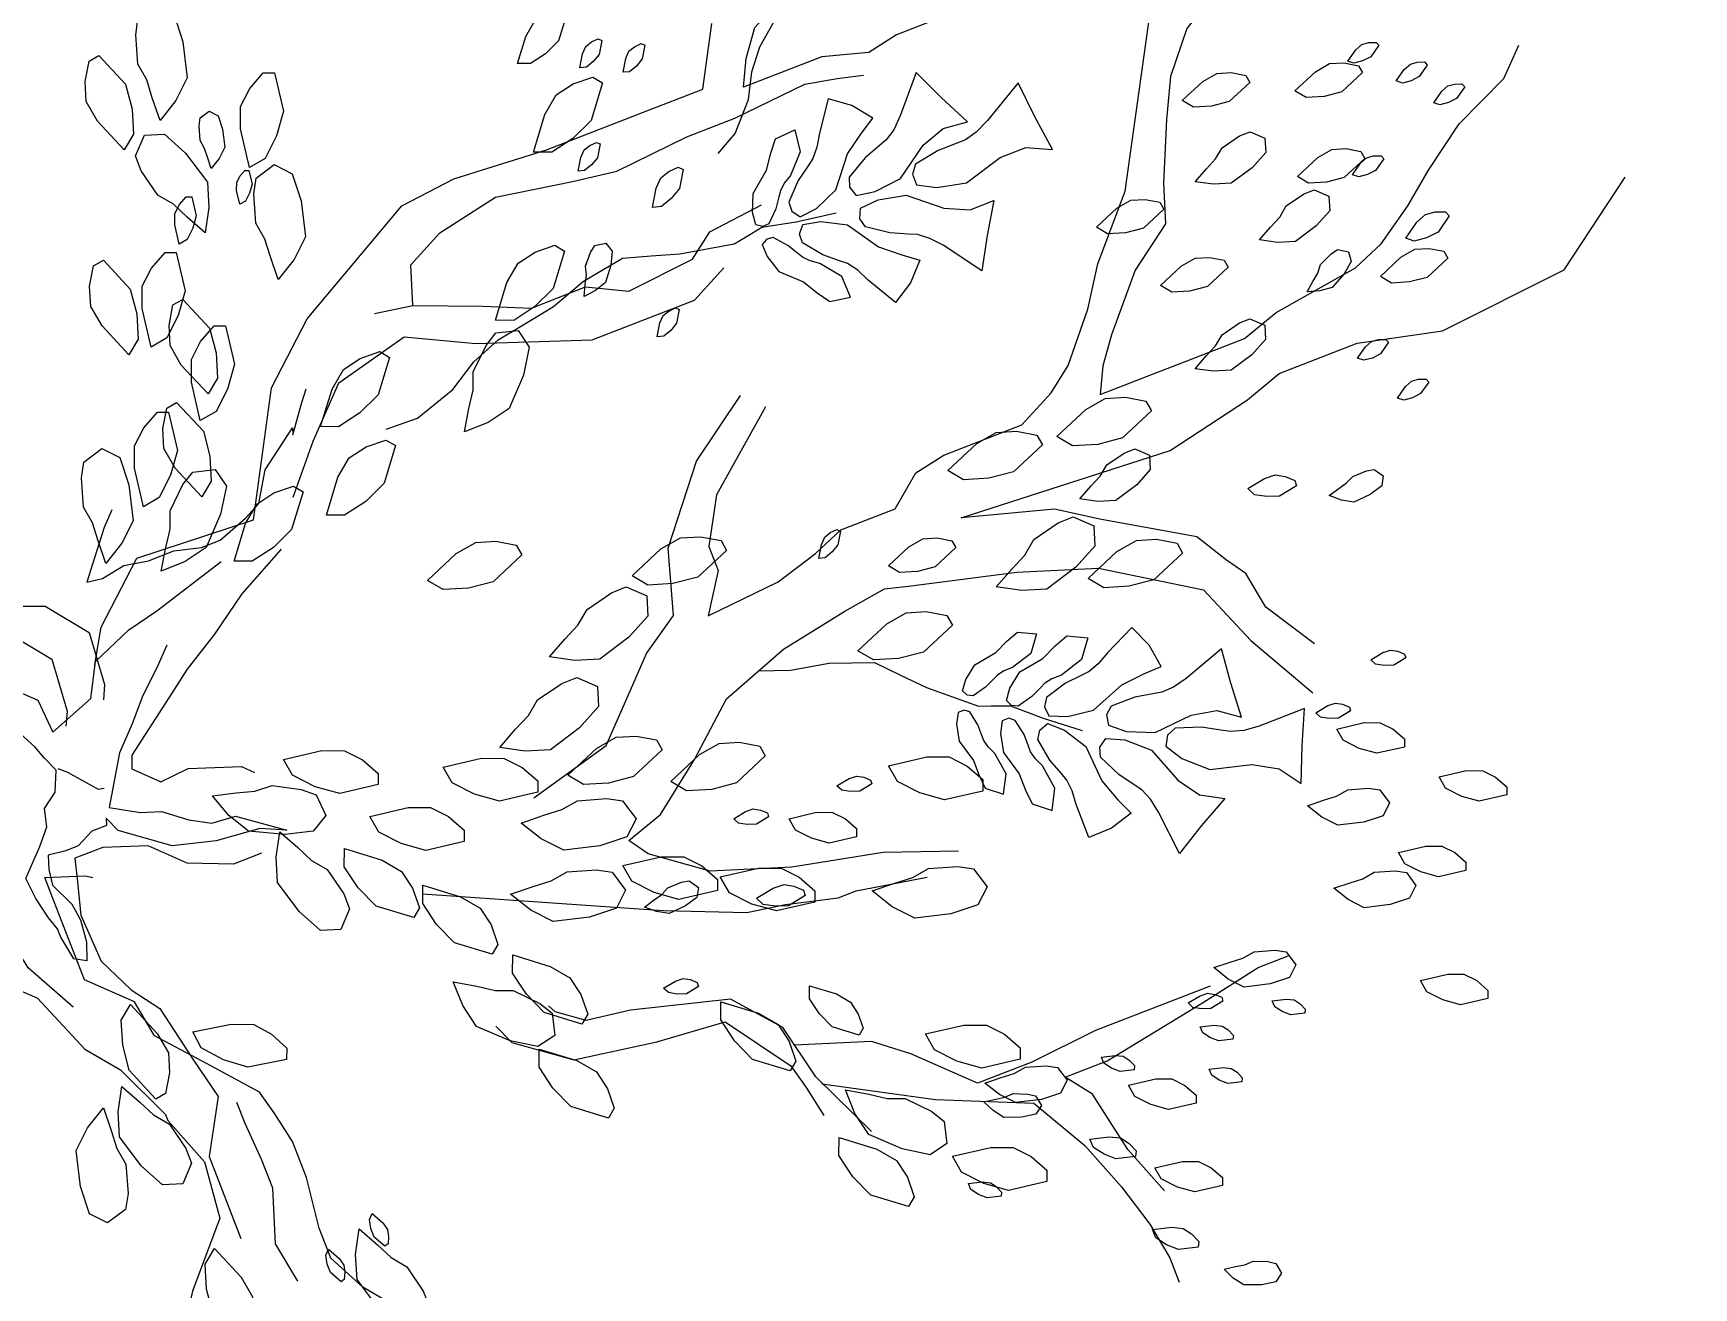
# Model space of a CAD drawing. Header units: millimetres. Extents: x 935 to 13922, y 3203 to 7816.
# Drawn here: x 2185.8 to 2316.1, y 7161.5 to 7259.9 of the extents above; entities that cross this region are included whole.
import ezdxf

# ---------------------------------------------------------------- set-up
doc = ezdxf.new("R2010")
doc.units = ezdxf.units.MM
doc.layers.get('0').update_dxf_attribs({"lineweight": 20})
doc.layers.get('Defpoints').update_dxf_attribs({"lineweight": 20})
for name, color, linetype, lineweight in [('ALBERO_rami', 33, 'Continuous', 5), ('PALMA_pianta - trees palm', 74, 'Continuous', 5), ('quote', 181, 'Continuous', 0)]:
    doc.layers.add(name, color=color, linetype=linetype, lineweight=lineweight)
doc.layers.add('FIORITURA - flower', color=7, linetype='Continuous', lineweight=5, true_color=0xeb00eb)
doc.styles.get("Standard").update_dxf_attribs({"font": 'arial.ttf', "height": 12})
doc.dimstyles.new('Copia di ISO-25', dxfattribs={"dimtxt": 18, "dimasz": 4, "dimexe": 4, "dimexo": 300, "dimtad": 1, "dimdec": 0, "dimtxsty": 'Standard', "dimblk": 'OBLIQUE', "dimcen": 2.5, "dimse1": 1, "dimse2": 1, "dimadec": 0, "dimazin": 0, "dimtfac": 1, "dimtdec": 0, "dimtmove": 0, "dimatfit": 3, "dimfxl": 1, "dimfxlon": 1, "dimarcsym": 0})

# ---------------------------------------------------------------- blocks, each defined once
blk = doc.blocks.new('_Oblique')
at = {"color": 0, "linetype": 'ByBlock', "lineweight": -2}
blk.add_line((-0.5, -0.5), (0.5, 0.5), dxfattribs=at)
blk = doc.blocks.new('*D94')
at = {"layer": 'Defpoints', "color": 0, "lineweight": 15, "transparency": 16777216}
for p in [(2284.54, 7493.35), (2084.54, 7043.94), (2284.54, 7043.94)]:
    blk.add_point(p, dxfattribs=at)
at = {"layer": 'quote', "color": 0, "lineweight": -2, "transparency": 16777216}
blk.add_line((2084.54, 7493.35), (2284.54, 7493.35), dxfattribs=at)
at = {"layer": 'quote', "color": 0, "lineweight": -2, "transparency": 16777216, "xscale": 4, "yscale": 4, "zscale": 4, "rotation": 180}
blk.add_blockref('_Oblique', (2084.54, 7493.35), dxfattribs=at)
at = {"layer": 'quote', "color": 0, "lineweight": -2, "transparency": 16777216, "xscale": 4, "yscale": 4, "zscale": 4}
blk.add_blockref('_Oblique', (2284.54, 7493.35), dxfattribs=at)
at = {"layer": 'quote', "color": 0, "lineweight": 15, "transparency": 16777216, "insert": (2184.54, 7500.1), "char_height": 12, "attachment_point": 5}
blk.add_mtext('200', dxfattribs=at)
blk = doc.blocks.new('*D95')
at = {"layer": 'Defpoints', "color": 0, "lineweight": 15, "transparency": 16777216}
for p in [(2314.07, 7493.35), (2284.54, 7043.94), (2314.07, 7043.94)]:
    blk.add_point(p, dxfattribs=at)
at = {"layer": 'quote', "color": 0, "lineweight": -2, "transparency": 16777216}
blk.add_line((2284.54, 7493.35), (2314.07, 7493.35), dxfattribs=at)
at = {"layer": 'quote', "color": 0, "lineweight": -2, "transparency": 16777216, "xscale": 4, "yscale": 4, "zscale": 4, "rotation": 180}
blk.add_blockref('_Oblique', (2284.54, 7493.35), dxfattribs=at)
at = {"layer": 'quote', "color": 0, "lineweight": -2, "transparency": 16777216, "xscale": 4, "yscale": 4, "zscale": 4}
blk.add_blockref('_Oblique', (2314.07, 7493.35), dxfattribs=at)
at = {"layer": 'quote', "color": 0, "lineweight": 15, "transparency": 16777216, "insert": (2299.31, 7500.1), "char_height": 12, "attachment_point": 5}
blk.add_mtext('30', dxfattribs=at)

msp = doc.modelspace()

# ---------------------------------------------------------------- linework, layer by layer
at = {"layer": 'ALBERO_rami', "linetype": 'Continuous'}
for points in [[(2261.92, 7261.94), (2256.37, 7260.87), (2253.53, 7259.77), (2251.36, 7258.38), (2247.68, 7258.04), (2242.49, 7256.03), (2241.55, 7255.66), (2241.76, 7257.92), (2242.44, 7260.35), (2243.97, 7262.03), (2245.78, 7264.36), (2246.46, 7266.8), (2246.02, 7269.34), (2247.28, 7273.09), (2246.32, 7279.77), (2247.47, 7282.39), (2249.1, 7285.19), (2254.29, 7287.21), (2258.83, 7289.51), (2266.02, 7293.38), (2269.62, 7305.1), (2272.3, 7309.39), (2274.15, 7313.23)], [(2243.27, 7230.61), (2239.43, 7223.7), (2238.83, 7219.66), (2239.56, 7217.77), (2238.77, 7214.21), (2244.25, 7216.88), (2247.19, 7219.1), (2249.18, 7220.96), (2253.43, 7222.61), (2255.06, 7225.42), (2257.24, 7226.8), (2263.37, 7229.18), (2265.66, 7231.7), (2267, 7233.85), (2268.55, 7238.25), (2269.34, 7241.81), (2271.47, 7247.52), (2273.5, 7261.88), (2276.83, 7265.89), (2284.26, 7274.74), (2288.68, 7282.97), (2290.59, 7286.43)], [(2291.66, 7280.87), (2287.46, 7274.9), (2282.89, 7269.87), (2280.69, 7265.76), (2276.3, 7260.26), (2275.04, 7256.51), (2274.72, 7253.13), (2274.48, 7248.15), (2274.64, 7244.95), (2272.25, 7241.31), (2270.41, 7236.25), (2269.72, 7233.82), (2269.51, 7231.56), (2272.82, 7232.85), (2277.07, 7234.49), (2280.84, 7235.96), (2283.31, 7238), (2289.55, 7241.51), (2291.55, 7243.37), (2293.65, 7246.36), (2295.27, 7249.16), (2297.66, 7252.8), (2301.18, 7256.34), (2302.34, 7258.95)], [(2239.55, 7250.47), (2240.89, 7252.04), (2241.92, 7254.71), (2242.2, 7256.88), (2242.83, 7258.84), (2243.62, 7260.26), (2244.8, 7262.38), (2245.63, 7264.7), (2247.01, 7267.18), (2248.51, 7268.2), (2250, 7269.22), (2252.64, 7271.46), (2253.04, 7272.17), (2253.63, 7273.23), (2255.32, 7274.6), (2257.21, 7276.33)], [(2190.67, 7210.41), (2191.17, 7213.32), (2193.95, 7218.74), (2203.11, 7221.75), (2203.82, 7226.91), (2204.53, 7232.08), (2207.32, 7237.5), (2214.75, 7246.35), (2218.81, 7248.47), (2226.08, 7250.75), (2233.63, 7253.68), (2238.35, 7255.51), (2239.06, 7260.67)], [(2215.6, 7238.54), (2215.45, 7241.74), (2217.73, 7244.25), (2222.09, 7247.03), (2228.12, 7248.28), (2231.61, 7249.09), (2237.09, 7251.76), (2240.86, 7253.23), (2246.35, 7255.9), (2248.89, 7256.34), (2250.96, 7256.6)], [(2286.32, 7212.03), (2282.5, 7214.89), (2280.93, 7217.54), (2279.43, 7218.59), (2277.1, 7220.4), (2269.5, 7221.79), (2265.94, 7222.58), (2258.6, 7221.9), (2275.01, 7227.18), (2281.07, 7231.16), (2283.54, 7233.21), (2289.68, 7235.59), (2296.36, 7236.55), (2305.91, 7241.34), (2310.69, 7248.62)], [(2212.59, 7237.91), (2215.6, 7238.54), (2221.06, 7238.49), (2224.91, 7238.35), (2229.16, 7240), (2232.54, 7239.68), (2237.55, 7242.17), (2238.89, 7244.32), (2242.95, 7246.44)], [(2213.52, 7228.84), (2215.96, 7229.71), (2218.74, 7231.96), (2220.39, 7234.13), (2222.31, 7235.86), (2224.05, 7236.9), (2226.65, 7238.46), (2229, 7240.45), (2232.04, 7242.27), (2234.3, 7242.44), (2236.56, 7242.61), (2240.82, 7243.38), (2241.69, 7243.9), (2242.99, 7244.68), (2245.68, 7245.11), (2248.81, 7245.8)], [(2206.23, 7223.51), (2207.78, 7227.91), (2209.8, 7232.49), (2214.92, 7236.1), (2220.55, 7235.58), (2229.68, 7235.86), (2237.7, 7238.97), (2239.99, 7241.49)], [(2192.01, 7222.52), (2191.41, 7221.15), (2190.63, 7218.77), (2190.05, 7216.85), (2191.27, 7217.13), (2192.95, 7218.16), (2194.88, 7218.53), (2196.86, 7219.3), (2199.02, 7219.57), (2200.5, 7220.15), (2202.48, 7221.86), (2203.54, 7223.03), (2204.03, 7225.67), (2206.16, 7228.96), (2206.19, 7228.4), (2206.9, 7230.95), (2207.24, 7232.02)], [(2225.1, 7199.94), (2230.76, 7204.05), (2232.5, 7207.98), (2233.94, 7211.25), (2236.04, 7214.24), (2235.63, 7219.51), (2237.86, 7226.34), (2241.3, 7231.48)], [(2205.27, 7219.44), (2202.19, 7215.93), (2200.04, 7212.77), (2197.92, 7210.04), (2196.47, 7207.79), (2193.57, 7203.28), (2193.56, 7202.22), (2195.85, 7201.21), (2197.99, 7202.25), (2202.16, 7202.39), (2203.18, 7201.94)], [(2167.27, 7211.68), (2177.28, 7213.66), (2178.39, 7211.34), (2181.62, 7209), (2184.15, 7208.5), (2186.19, 7207.6), (2187.37, 7205.1), (2190.36, 7207.74), (2190.72, 7210.63), (2193.34, 7213.13), (2195.52, 7214.61), (2200.57, 7218.47)], [(2180.1, 7218.05), (2181.32, 7215.87), (2184.33, 7214.96), (2186.78, 7214.97), (2190.23, 7212.9), (2191.43, 7208.83), (2191.34, 7207.64)], [(2258.41, 7195.77), (2252.49, 7195.65), (2245.33, 7194.5), (2238.93, 7194.19), (2234.06, 7195.55), (2232.56, 7196.6), (2235.03, 7198.65), (2237.71, 7202.94), (2240.2, 7207.71), (2244.67, 7211.61), (2249.49, 7214.57), (2252.61, 7216.32), (2254.68, 7216.58), (2262.97, 7217.63), (2269.37, 7217.94), (2277.62, 7216.26), (2281.34, 7212.27), (2286.19, 7208.18)], [(2177.16, 7215.97), (2178.38, 7213.79), (2181.38, 7212.88), (2183.84, 7212.89), (2187.29, 7210.82), (2188.49, 7206.75), (2188.39, 7205.56)], [(2196.32, 7211.91), (2195.51, 7210.08), (2194.44, 7207.96), (2193.6, 7205.75), (2192.59, 7203.47), (2191.8, 7199.19), (2194.21, 7198.8), (2195.89, 7198.88), (2198.04, 7198.21), (2199.84, 7197.96), (2201.71, 7198.5), (2205.73, 7197.41), (2203.6, 7197.53), (2200.18, 7196.58), (2196.74, 7196.19), (2192.5, 7197.38), (2191.56, 7198.34), (2191.58, 7197.78), (2190.43, 7197.33), (2189.37, 7196.17), (2188.39, 7195.78), (2187.01, 7195.44), (2187.06, 7194.32), (2187.34, 7193.11), (2188.87, 7191.62), (2189.54, 7190.37), (2190.01, 7188.66), (2190.03, 7187.16), (2189.02, 7187.33), (2187.99, 7189.01), (2187.73, 7189.67), (2187.02, 7190.53), (2186.05, 7192.04), (2185.25, 7193.62), (2186.36, 7196.13), (2186.9, 7197.67), (2186.72, 7199.11), (2187.55, 7200.38), (2187.63, 7202.11), (2186.7, 7203.07), (2185.98, 7203.93), (2184.23, 7205.52)], [(2242.72, 7209.91), (2245.23, 7209.95), (2248.26, 7210.5), (2251.81, 7210.55), (2253.85, 7209.57), (2255.89, 7208.59), (2259.96, 7207.13), (2260.97, 7207.15), (2262.49, 7207.17), (2265.04, 7206.2), (2268.09, 7205.23)], [(2188.97, 7183.54), (2185.45, 7186.61), (2183.15, 7190.37), (2183.94, 7195.96), (2184.32, 7200.96), (2183.1, 7203.03), (2180.92, 7201.55), (2177.56, 7198.76), (2177.49, 7195.14), (2175.97, 7193.07), (2174.96, 7191.84), (2174.22, 7190.49)], [(2187.77, 7202.25), (2188.53, 7201.96), (2190.94, 7200.62), (2191.4, 7200.69)], [(2177.2, 7198.94), (2180.03, 7191.63), (2180.95, 7189.27), (2182.88, 7185.68), (2186.16, 7184.24), (2189.88, 7180.25), (2192.68, 7178.62), (2196.22, 7175.11), (2196.4, 7174.64), (2199.28, 7171.41), (2200.46, 7166.98), (2198.33, 7161.27), (2197.54, 7157.71), (2197.69, 7154.51), (2198.5, 7151.03), (2199.6, 7147.71)], [(2203.74, 7195.61), (2201.53, 7194.75), (2197.91, 7194.82), (2194.85, 7196.17), (2191.3, 7196.06), (2189.09, 7195.21), (2189.29, 7193.6), (2189.56, 7190.74), (2191.17, 7187.14), (2193.52, 7184.88), (2195.77, 7183.43), (2198.4, 7179.38), (2200.35, 7176.54), (2199.64, 7171.83), (2202.13, 7165.4)], [(2225.28, 7150.35), (2225.02, 7151), (2221.2, 7153.86), (2218.5, 7156.61), (2214.49, 7159.94), (2211.69, 7161.57), (2209.18, 7163.85), (2208.26, 7166.21), (2207.27, 7170.17), (2206.17, 7173), (2204.78, 7175.18), (2203.58, 7176.88), (2199.47, 7179.08), (2195.35, 7181.29), (2193.78, 7183.94), (2189.85, 7185.67), (2188.57, 7188.97), (2187.47, 7191.8), (2186.74, 7193.69), (2189.94, 7193.84), (2190.52, 7193.7)], [(2216.36, 7192.43), (2235.23, 7191.12), (2241.81, 7190.96), (2244.83, 7191.59), (2248.97, 7192.11), (2250.39, 7192.66), (2255.95, 7193.73)], [(2274.57, 7169.14), (2271.69, 7172.36), (2268.92, 7176.71), (2266.77, 7178.05), (2270.07, 7179.33), (2277.55, 7183.86), (2281.9, 7186.64), (2284.26, 7187.55)], [(2251.59, 7173.79), (2247.21, 7178.06), (2244.62, 7181.94), (2240.51, 7184.15), (2232.69, 7183.29), (2229.21, 7182.48), (2226.77, 7183.16), (2226.25, 7183.63)], [(2278.13, 7185.17), (2269.16, 7181.69), (2264.15, 7179.21), (2259.9, 7177.56), (2254.66, 7179.87), (2251.57, 7180.84), (2245.55, 7180.55)], [(2222.11, 7182.03), (2223.36, 7180.75), (2228.23, 7179.39), (2234.74, 7180.82), (2240.11, 7182.37), (2245.25, 7178.93), (2246.45, 7177.23), (2247.84, 7175.05)], [(2247.68, 7177.51), (2256.6, 7176.28), (2264.3, 7176.01), (2268.31, 7172.68), (2271.19, 7169.45), (2273.42, 7166.52), (2274.99, 7163.87), (2275.72, 7161.98)], [(2206.6, 7162.06), (2204.84, 7164.97), (2204.63, 7169.33), (2203.77, 7171.53), (2202.45, 7174.4), (2201.81, 7176.05)]]:
    msp.add_lwpolyline(points, dxfattribs=at)
at = {"layer": 'FIORITURA - flower', "color": 232, "linetype": 'Continuous', "true_color": 0xe00070}
for points in [[(2253.84, 7253.41), (2253.32, 7252.33), (2252.74, 7251.53), (2252.18, 7251.06), (2251.08, 7250.12), (2249.83, 7248.6), (2249.85, 7247.83), (2250.39, 7247.18), (2251.88, 7247.48), (2253.85, 7248.51), (2255.62, 7251.11), (2257.19, 7252.43), (2259.12, 7252.96), (2257.05, 7254.85), (2255.08, 7256.82), (2253.84, 7253.41)], [(2260.68, 7253.04), (2259.8, 7252.15), (2258.94, 7251.54), (2258.23, 7251.26), (2256.8, 7250.71), (2255.04, 7249.62), (2254.8, 7248.84), (2255.12, 7248.01), (2256.7, 7247.81), (2259.02, 7248.16), (2261.66, 7250.14), (2263.68, 7250.93), (2265.78, 7250.79), (2264.37, 7253.38), (2263.07, 7256.01), (2260.68, 7253.04)], [(2247.49, 7252.07), (2247.3, 7250.96), (2246.98, 7250.07), (2246.6, 7249.5), (2245.84, 7248.35), (2245.1, 7246.64), (2245.33, 7245.94), (2245.99, 7245.49), (2247.26, 7246.16), (2248.79, 7247.62), (2249.71, 7250.45), (2250.79, 7252.07), (2251.69, 7253.24), (2250.03, 7254.23), (2248.17, 7254.75), (2247.49, 7252.07)], [(2245.23, 7248.75), (2244.74, 7248.13), (2244.43, 7247.54), (2244.31, 7247.07), (2244.07, 7246.13), (2243.52, 7244.94), (2243.05, 7244.73), (2242.5, 7244.87), (2242.25, 7245.85), (2242.29, 7247.33), (2243.34, 7249.15), (2243.68, 7250.48), (2244.06, 7251.61), (2245.57, 7252.32), (2245.98, 7250.6), (2245.23, 7248.75)], [(2257.21, 7243.27), (2256.15, 7243.81), (2255.2, 7244.11), (2254.48, 7244.15), (2253.03, 7244.24), (2251.12, 7244.72), (2250.67, 7245.35), (2250.72, 7246.19), (2252.09, 7246.84), (2254.29, 7247.19), (2257.26, 7246.17), (2259.31, 7246.05), (2261.17, 7246.78), (2260.65, 7244.03), (2260.24, 7241.27), (2257.21, 7243.27)], [(2251.32, 7240.53), (2250.5, 7241.31), (2249.71, 7241.83), (2249.07, 7242.06), (2247.77, 7242.52), (2246.16, 7243.46), (2245.92, 7244.15), (2246.19, 7244.91), (2247.61, 7245.13), (2249.7, 7244.87), (2252.13, 7243.16), (2253.97, 7242.51), (2255.38, 7242.11), (2254.65, 7240.32), (2253.47, 7238.79), (2251.32, 7240.53)], [(2247.53, 7241.84), (2246.76, 7242.05), (2246.16, 7242.33), (2245.78, 7242.64), (2245.03, 7243.24), (2243.87, 7243.87), (2243.37, 7243.76), (2243.01, 7243.32), (2243.4, 7242.39), (2244.32, 7241.22), (2246.25, 7240.39), (2247.31, 7239.53), (2248.3, 7238.85), (2249.93, 7239.19), (2249.24, 7240.81), (2247.53, 7241.84)], [(2262.64, 7210.16), (2261.97, 7209.89), (2261.45, 7209.57), (2261.15, 7209.26), (2260.53, 7208.63), (2259.56, 7207.94), (2259.09, 7207.99), (2258.72, 7208.34), (2258.97, 7209.23), (2259.68, 7210.38), (2261.33, 7211.33), (2262.2, 7212.22), (2263.02, 7212.94), (2264.53, 7212.81), (2264.07, 7211.27), (2262.64, 7210.16)], [(2266.47, 7209.57), (2265.73, 7209.28), (2265.17, 7208.93), (2264.83, 7208.58), (2264.15, 7207.89), (2263.08, 7207.14), (2262.57, 7207.19), (2262.16, 7207.58), (2262.44, 7208.55), (2263.22, 7209.82), (2265.03, 7210.87), (2265.99, 7211.85), (2266.89, 7212.64), (2268.55, 7212.49), (2268.05, 7210.8), (2266.47, 7209.57)], [(2270.08, 7211.32), (2269.36, 7210.45), (2268.64, 7209.84), (2268.03, 7209.54), (2266.79, 7208.93), (2265.3, 7207.81), (2265.15, 7207.09), (2265.5, 7206.37), (2266.94, 7206.32), (2268.99, 7206.82), (2271.2, 7208.81), (2272.94, 7209.67), (2274.3, 7210.23), (2273.36, 7211.92), (2272.01, 7213.3), (2270.08, 7211.32)], [(2276.25, 7209.3), (2275.27, 7208.63), (2274.36, 7208.22), (2273.64, 7208.1), (2272.22, 7207.84), (2270.38, 7207.14), (2270.01, 7206.46), (2270.16, 7205.63), (2271.59, 7205.15), (2273.82, 7205.06), (2276.65, 7206.42), (2278.67, 7206.78), (2280.6, 7206.27), (2279.76, 7208.94), (2279.03, 7211.64), (2276.25, 7209.3)], [(2261.25, 7203.42), (2260.74, 7203.94), (2260.4, 7204.43), (2260.24, 7204.84), (2259.92, 7205.66), (2259.3, 7206.68), (2258.85, 7206.82), (2258.37, 7206.64), (2258.25, 7205.73), (2258.45, 7204.39), (2259.58, 7202.86), (2260.03, 7201.7), (2260.5, 7200.71), (2261.94, 7200.24), (2262.13, 7201.83), (2261.25, 7203.42)], [(2265, 7202.45), (2264.44, 7203.01), (2264.06, 7203.55), (2263.89, 7204), (2263.54, 7204.91), (2262.85, 7206.02), (2262.36, 7206.18), (2261.83, 7205.98), (2261.7, 7204.98), (2261.92, 7203.51), (2263.17, 7201.83), (2263.66, 7200.55), (2264.18, 7199.47), (2265.76, 7198.94), (2265.97, 7200.69), (2265, 7202.45)], [(2281.99, 7205.56), (2280.78, 7205.23), (2279.74, 7205.14), (2278.98, 7205.25), (2277.47, 7205.49), (2275.4, 7205.42), (2274.8, 7204.87), (2274.66, 7203.99), (2275.93, 7203.02), (2278.12, 7202.17), (2281.4, 7202.56), (2283.54, 7202.23), (2285.29, 7201.06), (2285.36, 7204.01), (2285.55, 7206.94), (2281.99, 7205.56)], [(2267.63, 7199.41), (2267.31, 7200.5), (2266.89, 7201.34), (2266.45, 7201.87), (2265.56, 7202.91), (2264.63, 7204.53), (2264.77, 7205.25), (2265.38, 7205.77), (2266.72, 7205.25), (2268.4, 7203.98), (2269.65, 7201.28), (2270.91, 7199.8), (2271.94, 7198.75), (2270.41, 7197.57), (2268.62, 7196.83), (2267.63, 7199.41)], [(2274.1, 7198.83), (2273.46, 7199.84), (2272.78, 7200.57), (2272.18, 7200.97), (2270.97, 7201.77), (2269.55, 7203.14), (2269.48, 7203.91), (2269.95, 7204.61), (2271.45, 7204.49), (2273.54, 7203.69), (2275.6, 7201.32), (2277.31, 7200.19), (2279.29, 7199.9), (2277.46, 7197.78), (2275.73, 7195.59), (2274.1, 7198.83)]]:
    msp.add_lwpolyline(points, dxfattribs=at)
at = {"layer": 'PALMA_pianta - trees palm', "color": 95}
for points in [[(2194.74, 7256.23), (2194.03, 7257.47), (2193.87, 7259.77), (2194.05, 7261), (2195.47, 7262.06), (2196.88, 7261.34), (2197.58, 7259.22), (2197.92, 7256.39), (2197.03, 7254.63), (2195.79, 7253.04), (2195.17, 7254.82)], [(2223.82, 7257.53), (2224.46, 7259.64), (2225.09, 7260.73), (2226.04, 7261.35), (2227.14, 7261.73), (2227.68, 7261.41), (2227.04, 7259.3), (2226.01, 7258.29), (2224.83, 7257.52)], [(2228.71, 7257.19), (2228.92, 7258.28), (2229.18, 7258.85), (2229.62, 7259.21), (2230.14, 7259.46), (2230.43, 7259.33), (2230.22, 7258.24), (2229.76, 7257.69), (2229.22, 7257.24)], [(2192.97, 7250.74), (2190.87, 7253), (2189.99, 7254.53), (2189.9, 7256.11), (2190.21, 7257.71), (2190.97, 7258.15), (2193.08, 7255.89), (2193.59, 7253.94), (2193.7, 7251.97)], [(2232.09, 7256.83), (2232.3, 7257.91), (2232.56, 7258.48), (2232.99, 7258.84), (2233.52, 7259.09), (2233.81, 7258.96), (2233.6, 7257.88), (2233.14, 7257.32), (2232.59, 7256.88)], [(2288.94, 7257.7), (2289.57, 7258.6), (2290.04, 7259.02), (2290.58, 7259.17), (2291.16, 7259.18), (2291.37, 7258.95), (2290.74, 7258.04), (2290.1, 7257.72), (2289.42, 7257.54)], [(2275.95, 7254.62), (2277.57, 7256.12), (2278.66, 7256.75), (2279.79, 7256.81), (2280.93, 7256.59), (2281.24, 7256.04), (2279.63, 7254.54), (2278.24, 7254.18), (2276.83, 7254.1)], [(2284.79, 7255.38), (2286.4, 7256.88), (2287.5, 7257.51), (2288.63, 7257.57), (2289.77, 7257.35), (2290.08, 7256.81), (2288.47, 7255.3), (2287.08, 7254.94), (2285.67, 7254.86)], [(2292.73, 7256.15), (2293.36, 7257.05), (2293.84, 7257.48), (2294.38, 7257.62), (2294.96, 7257.64), (2295.17, 7257.4), (2294.54, 7256.5), (2293.9, 7256.17), (2293.22, 7255.99)], [(2202.79, 7249.38), (2202.1, 7252.39), (2202.1, 7254.15), (2202.82, 7255.56), (2203.88, 7256.8), (2204.76, 7256.79), (2205.46, 7253.79), (2204.92, 7251.84), (2204.03, 7250.08)], [(2225.07, 7250.58), (2225.97, 7253.53), (2226.86, 7255.06), (2228.19, 7255.92), (2229.73, 7256.46), (2230.49, 7256.01), (2229.59, 7253.06), (2228.15, 7251.65), (2226.5, 7250.57)], [(2295.67, 7254.44), (2296.3, 7255.35), (2296.77, 7255.77), (2297.31, 7255.91), (2297.89, 7255.93), (2298.11, 7255.69), (2297.47, 7254.79), (2296.83, 7254.47), (2296.15, 7254.28)], [(2199.27, 7250.87), (2198.92, 7251.49), (2198.84, 7252.64), (2198.93, 7253.26), (2199.64, 7253.78), (2200.34, 7253.43), (2200.69, 7252.36), (2200.86, 7250.95), (2200.42, 7250.07), (2199.79, 7249.28), (2199.49, 7250.17)], [(2196.83, 7246.48), (2195.6, 7247.2), (2194.31, 7249.11), (2193.85, 7250.27), (2194.55, 7251.89), (2196.13, 7251.98), (2197.79, 7250.49), (2199.51, 7248.21), (2199.62, 7246.24), (2199.33, 7244.25), (2197.91, 7245.48)], [(2278.57, 7250.04), (2279.08, 7250.91), (2280.44, 7251.84), (2281.27, 7252.17), (2282.43, 7251.67), (2282.5, 7250.54), (2281.43, 7249.35), (2279.8, 7248.13), (2278.4, 7248.05), (2276.97, 7248.25), (2277.85, 7249.27)], [(2228.58, 7249.08), (2228.79, 7250.16), (2229.05, 7250.74), (2229.48, 7251.1), (2230.01, 7251.34), (2230.3, 7251.21), (2230.09, 7250.13), (2229.63, 7249.58), (2229.08, 7249.13)], [(2284.98, 7248.65), (2286.59, 7250.16), (2287.69, 7250.78), (2288.81, 7250.85), (2289.96, 7250.63), (2290.27, 7250.08), (2288.66, 7248.58), (2287.27, 7248.22), (2285.86, 7248.14)], [(2202.04, 7246.48), (2201.79, 7247.56), (2201.8, 7248.19), (2202.05, 7248.69), (2202.43, 7249.13), (2202.75, 7249.13), (2203, 7248.06), (2202.8, 7247.36), (2202.49, 7246.73)], [(2204, 7243.76), (2203.3, 7245), (2203.13, 7247.3), (2203.31, 7248.54), (2204.73, 7249.59), (2206.14, 7248.88), (2206.84, 7246.75), (2207.18, 7243.92), (2206.29, 7242.16), (2205.05, 7240.58), (2204.44, 7242.36)], [(2234.41, 7246.24), (2234.7, 7247.75), (2235.06, 7248.56), (2235.68, 7249.06), (2236.41, 7249.4), (2236.82, 7249.22), (2236.52, 7247.71), (2235.88, 7246.93), (2235.12, 7246.3)], [(2289.31, 7248.79), (2289.94, 7249.7), (2290.41, 7250.12), (2290.96, 7250.27), (2291.54, 7250.28), (2291.75, 7250.04), (2291.12, 7249.14), (2290.47, 7248.82), (2289.79, 7248.63)], [(2197.29, 7243.36), (2196.94, 7244.87), (2196.94, 7245.75), (2197.3, 7246.46), (2197.83, 7247.07), (2198.27, 7247.07), (2198.62, 7245.57), (2198.35, 7244.6), (2197.91, 7243.71)], [(2269.22, 7244.68), (2270.83, 7246.18), (2271.93, 7246.81), (2273.05, 7246.87), (2274.2, 7246.65), (2274.51, 7246.11), (2272.9, 7244.6), (2271.51, 7244.24), (2270.1, 7244.16)], [(2283.6, 7245.47), (2284.11, 7246.35), (2285.47, 7247.28), (2286.3, 7247.61), (2287.46, 7247.11), (2287.52, 7245.98), (2286.46, 7244.79), (2284.83, 7243.56), (2283.42, 7243.49), (2282, 7243.69), (2282.88, 7244.7)], [(2293.48, 7243.82), (2294.36, 7245.09), (2295.02, 7245.68), (2295.78, 7245.88), (2296.6, 7245.9), (2296.89, 7245.57), (2296.01, 7244.31), (2295.11, 7243.86), (2294.15, 7243.6)], [(2195.08, 7235.29), (2194.38, 7238.3), (2194.39, 7240.07), (2195.1, 7241.48), (2196.17, 7242.71), (2197.05, 7242.71), (2197.74, 7239.7), (2197.21, 7237.76), (2196.32, 7236)], [(2222.09, 7237.39), (2222.99, 7240.34), (2223.88, 7241.87), (2225.21, 7242.73), (2226.74, 7243.27), (2227.51, 7242.82), (2226.61, 7239.87), (2225.17, 7238.46), (2223.52, 7237.37)], [(2229.22, 7240.92), (2229.15, 7241.63), (2229.54, 7242.71), (2229.88, 7243.24), (2230.74, 7243.43), (2231.24, 7242.82), (2231.13, 7241.71), (2230.71, 7240.34), (2229.94, 7239.72), (2229.05, 7239.25), (2229.13, 7240.19)], [(2286.58, 7241.07), (2286.8, 7241.75), (2287.6, 7242.58), (2288.12, 7242.93), (2288.99, 7242.75), (2289.19, 7241.99), (2288.64, 7241.02), (2287.7, 7239.95), (2286.75, 7239.69), (2285.74, 7239.62), (2286.2, 7240.44)], [(2291.49, 7240.83), (2293.1, 7242.33), (2294.2, 7242.96), (2295.32, 7243.02), (2296.47, 7242.8), (2296.78, 7242.25), (2295.17, 7240.75), (2293.77, 7240.39), (2292.36, 7240.31)], [(2193.33, 7234.68), (2191.23, 7236.94), (2190.35, 7238.48), (2190.26, 7240.05), (2190.57, 7241.65), (2191.34, 7242.09), (2193.44, 7239.84), (2193.95, 7237.89), (2194.06, 7235.91)], [(2274.25, 7240.12), (2275.86, 7241.62), (2276.96, 7242.25), (2278.08, 7242.31), (2279.23, 7242.09), (2279.54, 7241.54), (2277.93, 7240.04), (2276.53, 7239.68), (2275.13, 7239.6)], [(2199.56, 7231.62), (2197.45, 7233.88), (2196.58, 7235.42), (2196.49, 7236.99), (2196.79, 7238.59), (2197.56, 7239.03), (2199.67, 7236.78), (2200.17, 7234.83), (2200.28, 7232.85)], [(2234.78, 7236.1), (2234.99, 7237.18), (2235.25, 7237.76), (2235.69, 7238.11), (2236.21, 7238.36), (2236.5, 7238.23), (2236.29, 7237.15), (2235.83, 7236.59), (2235.29, 7236.15)], [(2278.55, 7235.38), (2279.07, 7236.25), (2280.43, 7237.18), (2281.26, 7237.51), (2282.42, 7237.01), (2282.48, 7235.88), (2281.42, 7234.69), (2279.79, 7233.47), (2278.38, 7233.39), (2276.96, 7233.59), (2277.84, 7234.61)], [(2198.94, 7229.53), (2198.24, 7232.54), (2198.25, 7234.31), (2198.96, 7235.72), (2200.03, 7236.95), (2200.91, 7236.95), (2201.61, 7233.94), (2201.07, 7232), (2200.18, 7230.23)], [(2220.33, 7231.92), (2220.34, 7233.34), (2221.35, 7235.42), (2222.12, 7236.4), (2223.88, 7236.6), (2224.74, 7235.28), (2224.29, 7233.09), (2223.17, 7230.47), (2221.52, 7229.38), (2219.65, 7228.63), (2220.01, 7230.48)], [(2208.37, 7229.05), (2209.27, 7232), (2210.16, 7233.53), (2211.48, 7234.39), (2213.02, 7234.93), (2213.78, 7234.48), (2212.88, 7231.53), (2211.45, 7230.12), (2209.79, 7229.03)], [(2289.7, 7234.41), (2290.33, 7235.31), (2290.8, 7235.73), (2291.34, 7235.88), (2291.93, 7235.89), (2292.14, 7235.66), (2291.5, 7234.76), (2290.86, 7234.43), (2290.18, 7234.25)], [(2292.84, 7231.29), (2293.47, 7232.2), (2293.94, 7232.62), (2294.49, 7232.77), (2295.07, 7232.78), (2295.28, 7232.54), (2294.65, 7231.64), (2294, 7231.32), (2293.32, 7231.13)], [(2199.07, 7223.54), (2196.97, 7225.8), (2196.09, 7227.33), (2196, 7228.91), (2196.31, 7230.51), (2197.08, 7230.95), (2199.18, 7228.69), (2199.69, 7226.74), (2199.8, 7224.77)], [(2266.12, 7228.28), (2268.38, 7230.38), (2269.91, 7231.26), (2271.49, 7231.35), (2273.09, 7231.04), (2273.53, 7230.28), (2271.27, 7228.17), (2269.32, 7227.66), (2267.35, 7227.55)], [(2194.48, 7222.77), (2193.78, 7225.78), (2193.79, 7227.55), (2194.5, 7228.96), (2195.57, 7230.19), (2196.45, 7230.19), (2197.15, 7227.18), (2196.61, 7225.24), (2195.72, 7223.48)], [(2257.57, 7225.62), (2259.83, 7227.72), (2261.36, 7228.6), (2262.94, 7228.69), (2264.54, 7228.38), (2264.98, 7227.62), (2262.72, 7225.51), (2260.77, 7225), (2258.8, 7224.89)], [(2190.49, 7221.5), (2189.79, 7222.74), (2189.62, 7225.04), (2189.8, 7226.27), (2191.22, 7227.33), (2192.63, 7226.62), (2193.33, 7224.49), (2193.67, 7221.66), (2192.78, 7219.9), (2191.54, 7218.31), (2190.92, 7220.1)], [(2208.83, 7222.12), (2209.73, 7225.08), (2210.62, 7226.6), (2211.94, 7227.47), (2213.48, 7228), (2214.25, 7227.56), (2213.35, 7224.61), (2211.91, 7223.19), (2210.26, 7222.11)], [(2269.52, 7225.17), (2270.03, 7226.05), (2271.39, 7226.98), (2272.22, 7227.31), (2273.38, 7226.81), (2273.44, 7225.68), (2272.38, 7224.49), (2270.75, 7223.26), (2269.34, 7223.19), (2267.92, 7223.39), (2268.8, 7224.4)], [(2196.57, 7221.01), (2196.58, 7222.44), (2197.58, 7224.51), (2198.36, 7225.49), (2200.11, 7225.69), (2200.98, 7224.37), (2200.52, 7222.18), (2199.41, 7219.56), (2197.75, 7218.48), (2195.88, 7217.73), (2196.24, 7219.58)], [(2288.84, 7224.63), (2289.32, 7225.15), (2290.39, 7225.59), (2291, 7225.69), (2291.72, 7225.18), (2291.6, 7224.4), (2290.7, 7223.74), (2289.41, 7223.14), (2288.43, 7223.29), (2287.48, 7223.64), (2288.24, 7224.2)], [(2201.59, 7218.5), (2202.49, 7221.46), (2203.38, 7222.98), (2204.7, 7223.85), (2206.24, 7224.38), (2207, 7223.94), (2206.1, 7220.99), (2204.67, 7219.57), (2203.01, 7218.49)], [(2281.09, 7224.19), (2282.41, 7224.99), (2283.25, 7225.26), (2284.03, 7225.14), (2284.78, 7224.82), (2284.92, 7224.4), (2283.59, 7223.6), (2282.59, 7223.56), (2281.61, 7223.71)], [(2263.6, 7218.98), (2264.32, 7220.21), (2266.22, 7221.51), (2267.39, 7221.97), (2269.01, 7221.26), (2269.1, 7219.69), (2267.61, 7218.02), (2265.33, 7216.31), (2263.36, 7216.2), (2261.36, 7216.48), (2262.6, 7217.9)], [(2232.81, 7217.35), (2235.07, 7219.46), (2236.6, 7220.33), (2238.18, 7220.42), (2239.78, 7220.12), (2240.22, 7219.35), (2237.96, 7217.24), (2236.01, 7216.74), (2234.04, 7216.63)], [(2247.44, 7218.72), (2247.65, 7219.81), (2247.91, 7220.38), (2248.35, 7220.74), (2248.87, 7220.99), (2249.16, 7220.86), (2248.95, 7219.77), (2248.49, 7219.22), (2247.95, 7218.77)], [(2216.75, 7216.99), (2219.01, 7219.1), (2220.55, 7219.97), (2222.12, 7220.06), (2223.72, 7219.76), (2224.16, 7218.99), (2221.91, 7216.88), (2219.96, 7216.38), (2217.98, 7216.27)], [(2252.9, 7218.13), (2254.51, 7219.63), (2255.6, 7220.26), (2256.73, 7220.32), (2257.87, 7220.1), (2258.19, 7219.56), (2256.58, 7218.05), (2255.18, 7217.69), (2253.77, 7217.61)], [(2268.57, 7217.14), (2270.83, 7219.25), (2272.36, 7220.13), (2273.94, 7220.22), (2275.54, 7219.91), (2275.98, 7219.14), (2273.72, 7217.04), (2271.77, 7216.53), (2269.8, 7216.42)], [(2228.55, 7213.49), (2229.27, 7214.72), (2231.18, 7216.02), (2232.34, 7216.48), (2233.96, 7215.78), (2234.05, 7214.2), (2232.56, 7212.53), (2230.28, 7210.82), (2228.31, 7210.71), (2226.32, 7210.99), (2227.55, 7212.41)], [(2250.51, 7211.48), (2252.77, 7213.59), (2254.3, 7214.46), (2255.88, 7214.55), (2257.48, 7214.25), (2257.92, 7213.48), (2255.66, 7211.37), (2253.71, 7210.87), (2251.74, 7210.76)], [(2290.75, 7210.77), (2291.69, 7211.34), (2292.29, 7211.53), (2292.85, 7211.45), (2293.39, 7211.22), (2293.48, 7210.92), (2292.54, 7210.35), (2291.82, 7210.32), (2291.12, 7210.43)], [(2224.67, 7206.39), (2225.39, 7207.62), (2227.3, 7208.92), (2228.46, 7209.38), (2230.08, 7208.68), (2230.17, 7207.1), (2228.68, 7205.43), (2226.4, 7203.72), (2224.43, 7203.61), (2222.43, 7203.89), (2223.67, 7205.32)], [(2286.42, 7206.61), (2287.36, 7207.18), (2287.97, 7207.37), (2288.52, 7207.28), (2289.06, 7207.06), (2289.16, 7206.76), (2288.21, 7206.19), (2287.49, 7206.16), (2286.79, 7206.27)], [(2227.76, 7201.71), (2230.02, 7203.82), (2231.55, 7204.7), (2233.13, 7204.79), (2234.73, 7204.48), (2235.17, 7203.71), (2232.92, 7201.61), (2230.96, 7201.1), (2228.99, 7200.99)], [(2288.07, 7205.34), (2290.22, 7205.84), (2291.48, 7205.83), (2292.49, 7205.32), (2293.37, 7204.56), (2293.37, 7203.93), (2291.22, 7203.44), (2289.83, 7203.82), (2288.57, 7204.46)], [(2205.47, 7202.95), (2208.48, 7203.65), (2210.24, 7203.64), (2211.66, 7202.93), (2212.89, 7201.86), (2212.88, 7200.98), (2209.88, 7200.29), (2207.94, 7200.82), (2206.17, 7201.71)], [(2235.85, 7201.23), (2238.1, 7203.33), (2239.64, 7204.21), (2241.21, 7204.3), (2242.81, 7203.99), (2243.25, 7203.23), (2241, 7201.12), (2239.05, 7200.61), (2237.07, 7200.5)], [(2217.99, 7202.35), (2221, 7203.05), (2222.76, 7203.04), (2224.18, 7202.33), (2225.41, 7201.27), (2225.4, 7200.38), (2222.4, 7199.69), (2220.45, 7200.22), (2218.69, 7201.11)], [(2252.91, 7202.46), (2255.91, 7203.15), (2257.68, 7203.15), (2259.09, 7202.43), (2260.32, 7201.37), (2260.32, 7200.48), (2257.31, 7199.79), (2255.37, 7200.33), (2253.61, 7201.22)], [(2203.22, 7200.47), (2204.58, 7200.9), (2206.86, 7200.6), (2208.03, 7200.17), (2208.78, 7198.57), (2207.79, 7197.33), (2205.57, 7197.08), (2202.73, 7197.32), (2201.18, 7198.55), (2199.89, 7200.09), (2201.76, 7200.33)], [(2248.87, 7200.88), (2249.82, 7201.45), (2250.42, 7201.64), (2250.97, 7201.56), (2251.51, 7201.33), (2251.61, 7201.03), (2250.66, 7200.46), (2249.94, 7200.43), (2249.25, 7200.54)], [(2296.11, 7201.58), (2298.25, 7202.08), (2299.52, 7202.07), (2300.52, 7201.57), (2301.4, 7200.8), (2301.4, 7200.17), (2299.25, 7199.68), (2297.87, 7200.06), (2296.61, 7200.7)], [(2227.28, 7199.02), (2228.52, 7199.72), (2230.82, 7199.89), (2232.06, 7199.71), (2233.11, 7198.29), (2232.4, 7196.88), (2230.27, 7196.18), (2227.45, 7195.84), (2225.68, 7196.73), (2224.1, 7197.97), (2225.88, 7198.58)], [(2288.04, 7200.07), (2288.93, 7200.57), (2290.57, 7200.69), (2291.45, 7200.56), (2292.21, 7199.55), (2291.7, 7198.54), (2290.18, 7198.04), (2288.16, 7197.79), (2286.9, 7198.43), (2285.77, 7199.32), (2287.04, 7199.76)], [(2212.23, 7198.49), (2215.23, 7199.19), (2217, 7199.18), (2218.41, 7198.47), (2219.64, 7197.4), (2219.64, 7196.52), (2216.63, 7195.82), (2214.69, 7196.36), (2212.93, 7197.25)], [(2240.77, 7198.31), (2241.71, 7198.88), (2242.31, 7199.07), (2242.87, 7198.98), (2243.41, 7198.76), (2243.5, 7198.46), (2242.56, 7197.89), (2241.84, 7197.86), (2241.14, 7197.96)], [(2245.12, 7198.31), (2247.26, 7198.81), (2248.53, 7198.8), (2249.53, 7198.29), (2250.41, 7197.53), (2250.41, 7196.9), (2248.26, 7196.4), (2246.88, 7196.79), (2245.62, 7197.42)], [(2207.67, 7195.04), (2208.9, 7194.32), (2210.19, 7192.41), (2210.65, 7191.25), (2209.95, 7189.63), (2208.37, 7189.54), (2206.7, 7191.03), (2204.99, 7193.31), (2204.88, 7195.28), (2205.17, 7197.27), (2206.59, 7196.04)], [(2210.24, 7195.97), (2213.19, 7195.07), (2214.72, 7194.18), (2215.59, 7192.86), (2216.12, 7191.32), (2215.68, 7190.55), (2212.72, 7191.45), (2211.31, 7192.89), (2210.23, 7194.54)], [(2292.91, 7195.66), (2295.05, 7196.16), (2296.32, 7196.16), (2297.32, 7195.65), (2298.2, 7194.89), (2298.2, 7194.25), (2296.05, 7193.76), (2294.67, 7194.14), (2293.41, 7194.78)], [(2226.46, 7193.43), (2227.7, 7194.13), (2230, 7194.3), (2231.23, 7194.12), (2232.29, 7192.7), (2231.57, 7191.29), (2229.45, 7190.59), (2226.62, 7190.25), (2224.86, 7191.14), (2223.27, 7192.38), (2225.05, 7192.99)], [(2232.07, 7194.64), (2235.08, 7195.33), (2236.85, 7195.33), (2238.26, 7194.62), (2239.49, 7193.55), (2239.49, 7192.67), (2236.48, 7191.97), (2234.54, 7192.51), (2232.78, 7193.4)], [(2239.72, 7193.74), (2242.73, 7194.44), (2244.5, 7194.43), (2245.91, 7193.72), (2247.14, 7192.66), (2247.14, 7191.77), (2244.13, 7191.08), (2242.19, 7191.61), (2240.43, 7192.5)], [(2254.81, 7193.7), (2256.05, 7194.4), (2258.35, 7194.57), (2259.58, 7194.39), (2260.64, 7192.97), (2259.92, 7191.56), (2257.8, 7190.86), (2254.97, 7190.52), (2253.21, 7191.41), (2251.62, 7192.65), (2253.4, 7193.26)], [(2216.4, 7193.09), (2219.35, 7192.19), (2220.88, 7191.3), (2221.74, 7189.98), (2222.28, 7188.44), (2221.83, 7187.68), (2218.88, 7188.58), (2217.47, 7190.01), (2216.38, 7191.67)], [(2235.13, 7192.37), (2235.61, 7192.89), (2236.68, 7193.33), (2237.29, 7193.43), (2238.01, 7192.92), (2237.89, 7192.14), (2236.99, 7191.48), (2235.7, 7190.88), (2234.72, 7191.03), (2233.78, 7191.38), (2234.53, 7191.94)], [(2242.55, 7192.07), (2243.88, 7192.87), (2244.72, 7193.14), (2245.5, 7193.02), (2246.25, 7192.7), (2246.38, 7192.28), (2245.06, 7191.48), (2244.05, 7191.44), (2243.08, 7191.59)], [(2290.12, 7193.6), (2291, 7194.11), (2292.65, 7194.23), (2293.53, 7194.1), (2294.28, 7193.08), (2293.77, 7192.07), (2292.26, 7191.57), (2290.23, 7191.33), (2288.97, 7191.97), (2287.84, 7192.85), (2289.12, 7193.29)], [(2280.7, 7187.38), (2281.59, 7187.88), (2283.23, 7188), (2284.11, 7187.87), (2284.87, 7186.86), (2284.36, 7185.85), (2282.84, 7185.35), (2280.82, 7185.11), (2279.56, 7185.74), (2278.43, 7186.63), (2279.7, 7187.07)], [(2223.44, 7187.63), (2226.39, 7186.73), (2227.92, 7185.84), (2228.79, 7184.52), (2229.32, 7182.98), (2228.87, 7182.21), (2225.92, 7183.11), (2224.51, 7184.55), (2223.43, 7186.2)], [(2222.06, 7184.85), (2223.48, 7184.84), (2225.56, 7183.83), (2226.54, 7183.06), (2226.74, 7181.3), (2225.42, 7180.44), (2223.23, 7180.89), (2220.61, 7182.01), (2219.53, 7183.66), (2218.77, 7185.53), (2220.63, 7185.17)], [(2235.27, 7185.01), (2236.21, 7185.58), (2236.82, 7185.77), (2237.37, 7185.69), (2237.91, 7185.46), (2238.01, 7185.16), (2237.06, 7184.59), (2236.34, 7184.56), (2235.65, 7184.67)], [(2246.72, 7185.21), (2248.83, 7184.57), (2249.92, 7183.93), (2250.54, 7182.99), (2250.92, 7181.89), (2250.6, 7181.34), (2248.49, 7181.99), (2247.49, 7183.01), (2246.71, 7184.19)], [(2294.63, 7185.63), (2296.78, 7186.13), (2298.04, 7186.12), (2299.05, 7185.61), (2299.93, 7184.85), (2299.92, 7184.22), (2297.78, 7183.72), (2296.39, 7184.11), (2295.13, 7184.74)], [(2239.77, 7183.96), (2242.72, 7183.05), (2244.25, 7182.16), (2245.11, 7180.84), (2245.65, 7179.3), (2245.2, 7178.54), (2242.25, 7179.44), (2240.84, 7180.88), (2239.76, 7182.53)], [(2276.41, 7183.86), (2277.35, 7184.43), (2277.95, 7184.62), (2278.51, 7184.53), (2279.05, 7184.31), (2279.14, 7184.01), (2278.2, 7183.44), (2277.48, 7183.41), (2276.78, 7183.51)], [(2283.01, 7184.03), (2284.1, 7184.16), (2284.73, 7184.1), (2285.2, 7183.79), (2285.6, 7183.37), (2285.57, 7183.05), (2284.47, 7182.92), (2283.8, 7183.18), (2283.21, 7183.56)], [(2193.46, 7183.74), (2195.56, 7181.48), (2196.44, 7179.95), (2196.53, 7178.37), (2196.22, 7176.77), (2195.46, 7176.33), (2193.35, 7178.59), (2192.85, 7180.54), (2192.74, 7182.51)], [(2198.34, 7181.6), (2201.36, 7182.21), (2203.13, 7182.16), (2204.52, 7181.41), (2205.72, 7180.32), (2205.7, 7179.43), (2202.67, 7178.82), (2200.75, 7179.4), (2199, 7180.34)], [(2255.81, 7181.43), (2258.82, 7182.13), (2260.59, 7182.12), (2262, 7181.41), (2263.23, 7180.34), (2263.23, 7179.46), (2260.22, 7178.76), (2258.28, 7179.3), (2256.52, 7180.19)], [(2277.36, 7181.99), (2278.46, 7182.12), (2279.09, 7182.05), (2279.56, 7181.75), (2279.96, 7181.32), (2279.92, 7181.01), (2278.83, 7180.88), (2278.16, 7181.14), (2277.57, 7181.52)], [(2225.52, 7180.25), (2228.47, 7179.35), (2230, 7178.46), (2230.87, 7177.14), (2231.4, 7175.6), (2230.95, 7174.83), (2228, 7175.74), (2226.59, 7177.17), (2225.51, 7178.83)], [(2262.76, 7178.32), (2263.65, 7178.82), (2265.29, 7178.94), (2266.17, 7178.81), (2266.92, 7177.8), (2266.41, 7176.79), (2264.9, 7176.29), (2262.88, 7176.05), (2261.62, 7176.68), (2260.48, 7177.57), (2261.76, 7178.01)], [(2269.61, 7179.61), (2270.7, 7179.74), (2271.33, 7179.68), (2271.8, 7179.37), (2272.2, 7178.95), (2272.17, 7178.63), (2271.07, 7178.5), (2270.4, 7178.76), (2269.81, 7179.14)], [(2278.06, 7178.67), (2279.15, 7178.8), (2279.78, 7178.73), (2280.25, 7178.43), (2280.65, 7178), (2280.62, 7177.69), (2279.52, 7177.55), (2278.85, 7177.82), (2278.26, 7178.2)], [(2271.73, 7177.41), (2273.88, 7177.91), (2275.14, 7177.9), (2276.15, 7177.39), (2277.03, 7176.63), (2277.03, 7176), (2274.88, 7175.5), (2273.49, 7175.89), (2272.23, 7176.52)], [(2195.28, 7175.09), (2196.51, 7174.37), (2197.8, 7172.46), (2198.26, 7171.3), (2197.56, 7169.68), (2195.98, 7169.59), (2194.31, 7171.08), (2192.6, 7173.36), (2192.49, 7175.33), (2192.78, 7177.32), (2194.2, 7176.09)], [(2252.81, 7176.37), (2254.23, 7176.36), (2256.31, 7175.36), (2257.29, 7174.58), (2257.49, 7172.83), (2256.17, 7171.96), (2253.98, 7172.42), (2251.36, 7173.54), (2250.28, 7175.19), (2249.53, 7177.06), (2251.38, 7176.7)], [(2262.04, 7176.47), (2262.69, 7176.76), (2263.85, 7176.72), (2264.45, 7176.57), (2264.9, 7175.81), (2264.47, 7175.14), (2263.38, 7174.91), (2261.96, 7174.88), (2261.13, 7175.42), (2260.4, 7176.12), (2261.32, 7176.33)], [(2192.39, 7172.46), (2193.1, 7171.22), (2193.27, 7168.92), (2193.08, 7167.68), (2191.67, 7166.63), (2190.25, 7167.34), (2189.55, 7169.47), (2189.21, 7172.3), (2190.1, 7174.06), (2191.35, 7175.64), (2191.96, 7173.86)], [(2249.05, 7173.31), (2252, 7172.41), (2253.53, 7171.52), (2254.39, 7170.2), (2254.93, 7168.66), (2254.48, 7167.9), (2251.53, 7168.8), (2250.12, 7170.23), (2249.03, 7171.89)], [(2257.93, 7171.84), (2260.93, 7172.53), (2262.7, 7172.52), (2264.11, 7171.81), (2265.34, 7170.75), (2265.34, 7169.86), (2262.33, 7169.17), (2260.39, 7169.7), (2258.63, 7170.6)], [(2268.7, 7173.19), (2270.23, 7173.37), (2271.11, 7173.28), (2271.78, 7172.85), (2272.33, 7172.26), (2272.29, 7171.82), (2270.75, 7171.63), (2269.82, 7172), (2268.99, 7172.53)], [(2273.81, 7170.94), (2275.96, 7171.44), (2277.22, 7171.44), (2278.23, 7170.93), (2279.11, 7170.17), (2279.1, 7169.54), (2276.95, 7169.04), (2275.57, 7169.42), (2274.31, 7170.06)], [(2259.18, 7169.7), (2260.27, 7169.83), (2260.9, 7169.76), (2261.37, 7169.46), (2261.77, 7169.03), (2261.74, 7168.72), (2260.64, 7168.58), (2259.97, 7168.85), (2259.38, 7169.23)], [(2212.42, 7167.35), (2213.25, 7166.63), (2213.62, 7166.11), (2213.71, 7165.56), (2213.66, 7164.98), (2213.41, 7164.79), (2212.57, 7165.51), (2212.32, 7166.19), (2212.21, 7166.89)], [(2213.9, 7163.9), (2215.13, 7163.18), (2216.43, 7161.27), (2216.89, 7160.11), (2216.19, 7158.49), (2214.61, 7158.4), (2212.94, 7159.89), (2211.23, 7162.17), (2211.12, 7164.14), (2211.4, 7166.14), (2212.83, 7164.9)], [(2273.61, 7166.09), (2275.14, 7166.28), (2276.02, 7166.19), (2276.68, 7165.76), (2277.24, 7165.16), (2277.19, 7164.72), (2275.66, 7164.54), (2274.72, 7164.9), (2273.89, 7165.44)], [(2200.05, 7164.62), (2202.15, 7162.36), (2203.03, 7160.83), (2203.12, 7159.25), (2202.81, 7157.65), (2202.04, 7157.21), (2199.94, 7159.47), (2199.43, 7161.42), (2199.32, 7163.39)], [(2208.99, 7164.55), (2209.82, 7163.83), (2210.19, 7163.31), (2210.28, 7162.76), (2210.23, 7162.18), (2209.98, 7161.99), (2209.14, 7162.72), (2208.89, 7163.39), (2208.78, 7164.09)], [(2280.87, 7163.34), (2281.52, 7163.62), (2282.67, 7163.58), (2283.28, 7163.43), (2283.73, 7162.67), (2283.3, 7162), (2282.2, 7161.77), (2280.78, 7161.75), (2279.95, 7162.28), (2279.23, 7162.98), (2280.14, 7163.19)]]:
    msp.add_lwpolyline(points, close=True, dxfattribs=at)

# ---------------------------------------------------------------- dimensions: what is measured, and where the dimension line sits
at = {"layer": 'quote', "lineweight": 15}
for base, p1, p2, picture, middle in [((2284.54, 7493.35), (2084.54, 7043.94), (2284.54, 7043.94), '*D94', (2184.54, 7500.1)), ((2314.07, 7493.35), (2284.54, 7043.94), (2314.07, 7043.94), '*D95', (2299.31, 7500.1))]:
    dim = msp.add_linear_dim(base=base, p1=p1, p2=p2, dimstyle='Copia di ISO-25', dxfattribs=at)
    dim.commit()
    dim.dimension.update_dxf_attribs({"geometry": picture, "text_midpoint": middle})

doc.saveas('drawing.dxf')
